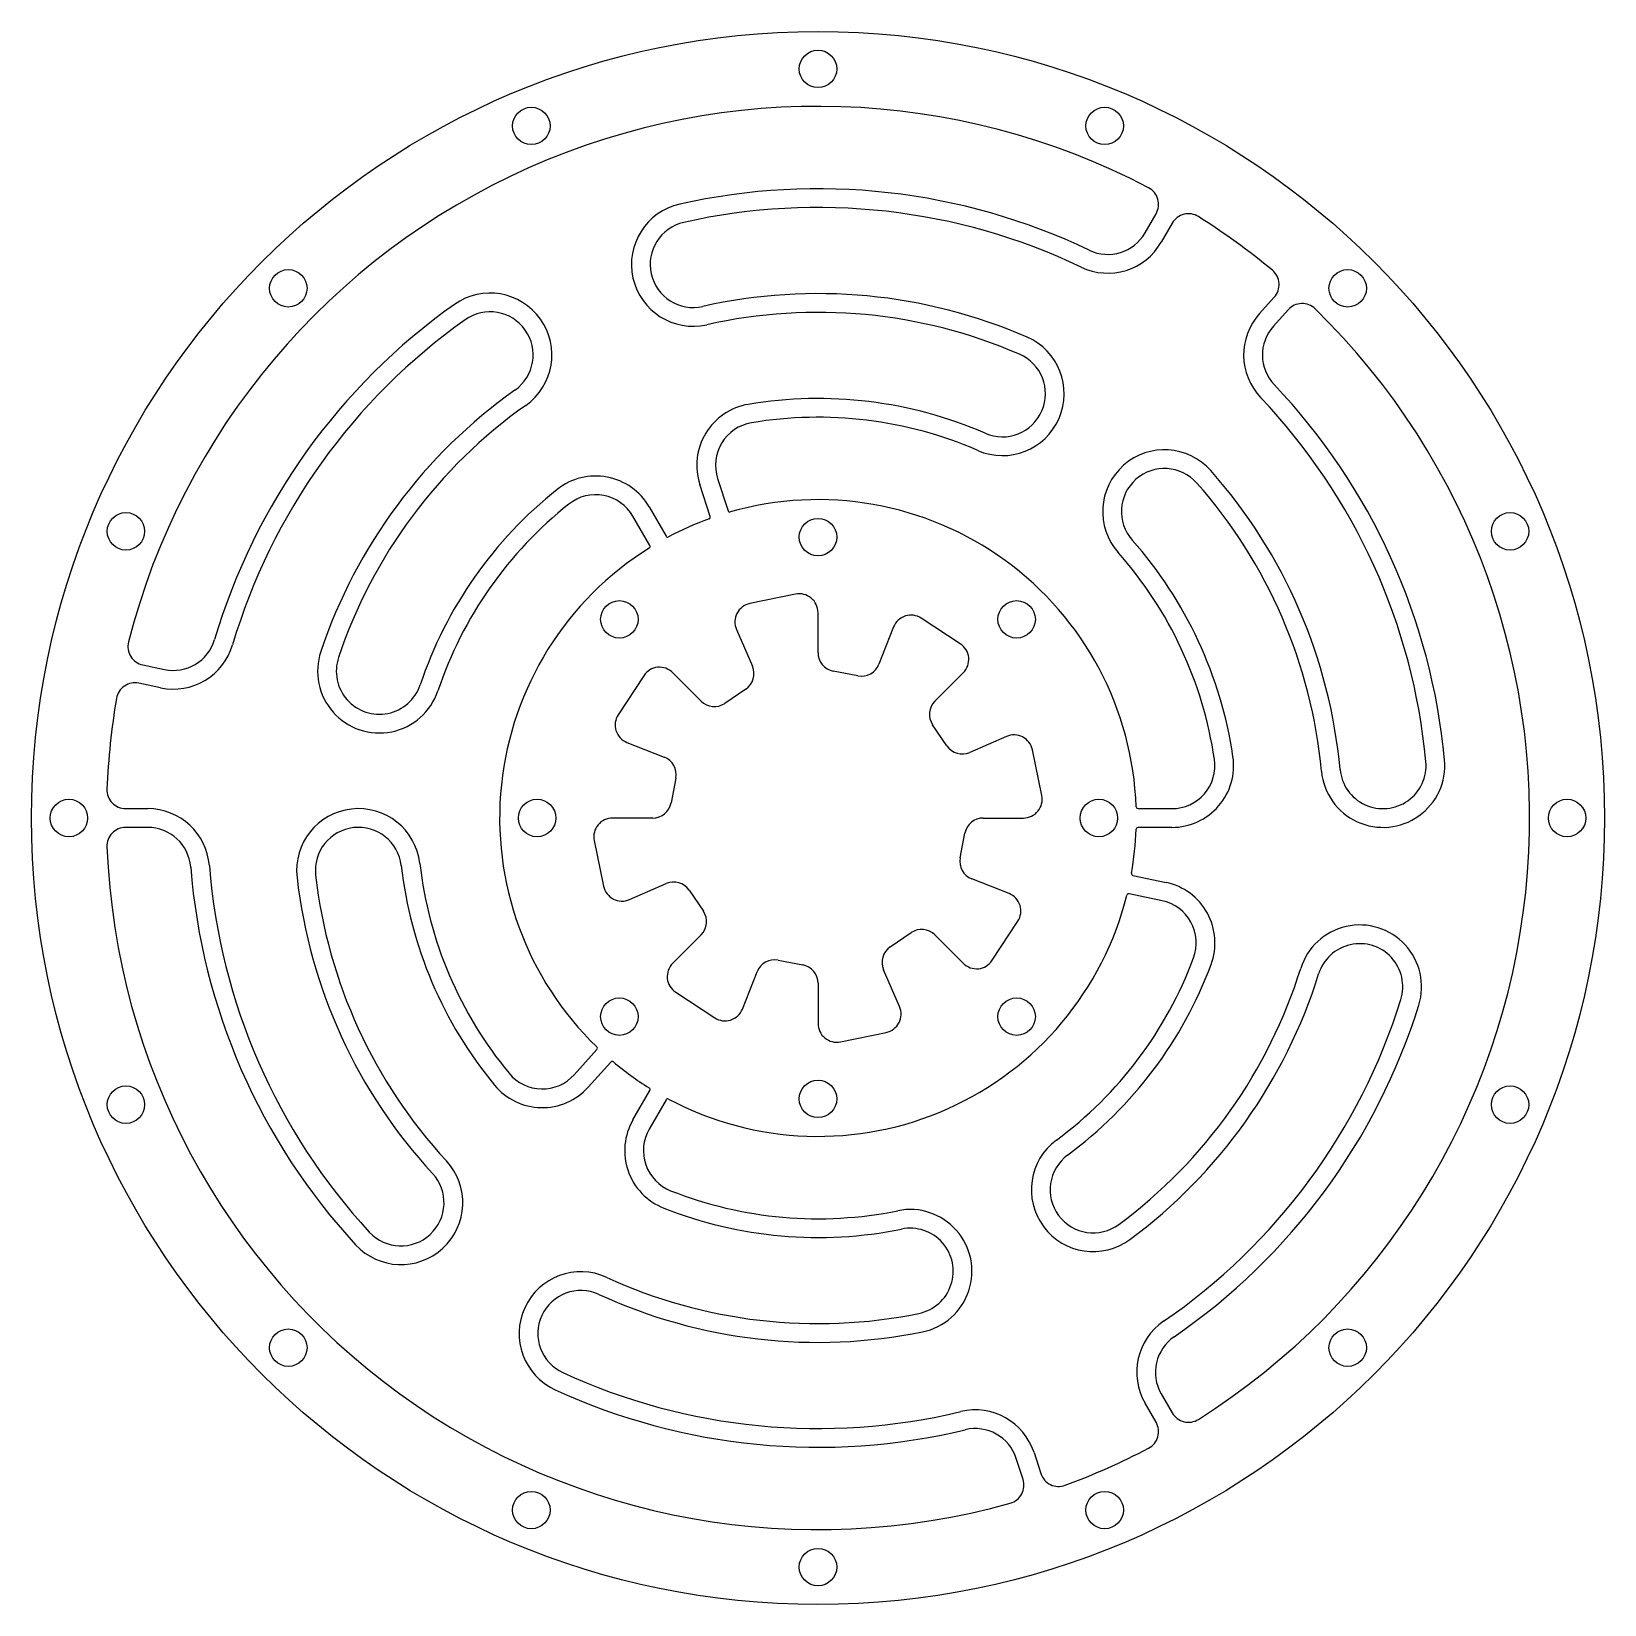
# Model space of a CAD drawing. Header units: metres. Extents: x -42 to 42, y -42 to 42.
import ezdxf

# ---------------------------------------------------------------- set-up
doc = ezdxf.new("R2010")
doc.units = ezdxf.units.M

msp = doc.modelspace()

# ---------------------------------------------------------------- linework, layer by layer
at = {"layer": 'PARAMETRIX'}
for p, q in [((17.4623, 31.2456), (18.0518, 32.2666)), ((18.9178, 31.7666), (18.3283, 30.7456)), ((23.577, 26.9322), (24.3659, 27.8083)), ((25.1091, 27.1392), (24.3202, 26.2631)), ((-5.7565, 16.0985), (-6.314, 17.8144)), ((-5.3629, 18.1234), (-4.8054, 16.4076)), ((-8.9777, 14.5499), (-9.8798, 16.1124)), ((-9.0138, 16.6124), (-8.1117, 15.0499)), ((-1.2028, 11.9509), (-3.6424, 11.4457)), ((0, 8.8273), (0, 10.9717)), ((4.0389, 10.2012), (3.2495, 8.2074)), ((7.6001, 9.3011), (5.5177, 10.6689)), ((-4.3574, 10.0693), (-3.5057, 8.1013)), ((-36.0578, 8.1755), (-34.9046, 7.9304)), ((-9.3011, 7.6001), (-10.6689, 5.5177)), ((-6.2418, 6.2418), (-7.7582, 7.7582)), ((2.1324, 7.5932), (0.8126, 7.845)), ((6.2418, 6.2418), (7.7582, 7.7582)), ((-35.1125, 6.9522), (-36.2657, 7.1973)), ((-3.8614, 6.877), (-4.9726, 6.1219)), ((6.877, 3.8614), (6.1219, 4.9726)), ((10.0693, 4.3574), (8.1013, 3.5057)), ((-10.2012, 4.0389), (-8.2074, 3.2495)), ((11.9509, 1.2028), (11.4457, 3.6424)), ((-7.5932, 2.1324), (-7.845, 0.8126)), ((-36.9696, 0.5), (-35.7906, 0.5)), ((-8.8273, 0), (-10.9717, 0)), ((8.8273, 0), (10.9717, 0)), ((17.0895, 0.5), (18.8936, 0.5)), ((-35.7906, -0.5), (-36.9696, -0.5)), ((7.5932, -2.1324), (7.845, -0.8126)), ((18.8936, -0.5), (17.0895, -0.5)), ((-11.9509, -1.2028), (-11.4457, -3.6424)), ((10.2012, -4.0389), (8.2074, -3.2495)), ((16.82, -3.064), (18.5847, -3.4391)), ((-10.0693, -4.3574), (-8.1013, -3.5057)), ((-6.877, -3.8614), (-6.1219, -4.9726)), ((18.3768, -4.4173), (16.6121, -4.0422)), ((9.3011, -7.6001), (10.6689, -5.5177)), ((-6.2418, -6.2418), (-7.7582, -7.7582)), ((3.8614, -6.877), (4.9726, -6.1219)), ((6.2418, -6.2418), (7.7582, -7.7582)), ((-4.0389, -10.2012), (-3.2495, -8.2074)), ((-2.1324, -7.5932), (-0.8126, -7.845)), ((4.3574, -10.0693), (3.5057, -8.1013)), ((0, -8.8273), (0, -10.9717)), ((-7.6001, -9.3011), (-5.5177, -10.6689)), ((1.2028, -11.9509), (3.6424, -11.4457)), ((-13.0139, -13.7062), (-11.8067, -12.3654)), ((-11.0635, -13.0345), (-12.2707, -14.3753)), ((-9.8798, -16.1124), (-8.9777, -14.5499)), ((-8.1117, -15.0499), (-9.0138, -16.6124)), ((18.3283, -30.7456), (18.9178, -31.7666)), ((18.0518, -32.2666), (17.4623, -31.2456)), ((10.9487, -35.3147), (10.5844, -34.1934)), ((11.5354, -33.8844), (11.8998, -35.0057))]:
    msp.add_line(p, q, dxfattribs=at)
for centre, radius in [((0, 0), 42), ((0, 40), 1), ((-15.3073, 36.9552), 1), ((15.3073, 36.9552), 1), ((-28.2843, 28.2843), 1), ((28.2843, 28.2843), 1), ((-36.9552, 15.3073), 1), ((0, 15), 1), ((36.9552, 15.3073), 1), ((-10.6066, 10.6066), 1), ((10.6066, 10.6066), 1), ((-40, 0), 1), ((-15, 0), 1), ((15, 0), 1), ((40, 0), 1), ((-10.6066, -10.6066), 1), ((10.6066, -10.6066), 1), ((0, -15), 1), ((-36.9552, -15.3073), 1), ((36.9552, -15.3073), 1), ((-28.2843, -28.2843), 1), ((28.2843, -28.2843), 1), ((-15.3073, -36.9552), 1), ((15.3073, -36.9552), 1), ((0, -40), 1)]:
    msp.add_circle(centre, radius, dxfattribs=at)
for centre, radius, start, end in [((0, 0), 38, 62.3234, 165.6766), ((0, 0), 33.6, 64.4733, 102.6978), ((17.1858, 32.7666), 1, 330, 62.3234), ((-6.6602, 29.559), 3.3, 102.6978, 282.6978), ((0, 0), 32.6, 64.4733, 102.6978), ((19.7838, 31.2666), 1, 57.6766, 150), ((0, 0), 38, 50.3234, 57.6766), ((-6.6602, 29.559), 2.3, 102.6978, 282.6978), ((15.4704, 32.3956), 2.3, 244.4733, 330), ((15.4704, 32.3956), 3.3, 244.4733, 330), ((23.6228, 28.4774), 1, 318, 50.3234), ((-17.51, 24.7283), 3.3, 305.3022, 125.3022), ((0, 0), 28, 66.5091, 102.6978), ((0, 0), 33.6, 125.3022, 163.5267), ((-17.51, 24.7283), 2.3, 305.3022, 125.3022), ((0, 0), 27, 66.5091, 102.6978), ((0, 0), 38, 302.3234, 45.6766), ((26.0294, 24.7241), 3.3, 138, 223.5267), ((25.8522, 26.4701), 1, 45.6766, 138), ((0, 0), 32.6, 125.3022, 163.5267), ((26.0294, 24.7241), 2.3, 138, 223.5267), ((9.8455, 22.6529), 3.3, 246.5091, 66.5091), ((9.8455, 22.6529), 2.3, 246.5091, 66.5091), ((0, 0), 28, 125.3022, 161.4909), ((0, 0), 33.6, 5.3022, 43.5267), ((0, 0), 27, 125.3022, 161.4909), ((-3.1755, 18.8342), 3.3, 99.5702, 198), ((0, 0), 22.4, 66.5091, 99.5702), ((0, 0), 32.6, 5.3022, 43.5267), ((-3.1755, 18.8342), 2.3, 99.5702, 198), ((0, 0), 21.4, 66.5091, 99.5702), ((18.5018, 16.3638), 3.3, 41.4909, 221.4909), ((18.5018, 16.3638), 2.3, 41.4909, 221.4909), ((0, 0), 28, 5.3022, 41.4909), ((-11.8717, 14.9624), 3.3, 30, 128.4298), ((0, 0), 27, 5.3022, 41.4909), ((0, 0), 22.4, 128.4298, 161.4909), ((-11.8717, 14.9624), 2.3, 30, 128.4298), ((0, 0), 17, 2.0108, 105.9892), ((0, 0), 21.4, 128.4298, 161.4909), ((0, 0), 17, 110.0108, 117.9892), ((-5.8516, 16.0676), 0.1, 290.0108, 18), ((-4.7103, 16.4385), 0.1, 198, 285.9892), ((0, 0), 17, 122.0108, 225.9892), ((-9.0644, 14.4999), 0.1, 302.0108, 30), ((-8.0251, 15.0999), 0.1, 210, 297.9892), ((0, 0), 22.4, 8.4298, 41.4909), ((0, 0), 21.4, 8.4298, 41.4909), ((-1, 10.9717), 1, 0, 101.7), ((-3.4396, 10.4665), 1, 101.7, 203.4), ((4.9687, 9.8331), 1, 56.7, 158.4), ((-35.8498, 9.1536), 1, 165.6766, 258), ((-34.4264, 10.1801), 3.3, 258, 343.5267), ((-34.4264, 10.1801), 2.3, 258, 343.5267), ((7.0511, 8.4653), 1, 315, 56.7), ((-23.4224, 7.8411), 3.3, 161.4909, 341.4909), ((-23.4224, 7.8411), 2.3, 161.4909, 341.4909), ((1, 8.8273), 1, 180, 259.2), ((-8.4653, 7.0511), 1, 45, 146.7), ((-4.4235, 7.7041), 1, 304.2, 23.4), ((2.3198, 8.5755), 1, 259.2, 338.4), ((-36.4736, 6.2192), 1, 78, 170.3234), ((0, 0), 38, 170.3234, 177.6766), ((-5.5347, 6.9489), 1, 225, 304.2), ((6.9489, 5.5347), 1, 135, 214.2), ((-9.8331, 4.9687), 1, 146.7, 248.4), ((10.4665, 3.4396), 1, 11.7, 113.4), ((7.7041, 4.4235), 1, 214.2, 293.4), ((-8.5755, 2.3198), 1, 349.2, 68.4), ((18.8936, 2.8), 3.3, 270, 8.4298), ((18.8936, 2.8), 2.3, 270, 8.4298), ((30.1703, 2.8), 3.3, 185.3022, 5.3022), ((30.1703, 2.8), 2.3, 185.3022, 5.3022), ((-36.9696, 1.5), 1, 177.6766, 270), ((10.9717, 1), 1, 270, 11.7), ((-35.7906, -2.8), 3.3, 4.4733, 90), ((-24.5408, -2.8), 3.3, 6.5091, 186.5091), ((-10.9717, -1), 1, 90, 191.7), ((-8.8273, 1), 1, 270, 349.2), ((8.8273, -1), 1, 90, 169.2), ((17.0895, 0.6), 0.1, 182.0108, 270), ((-36.9696, -1.5), 1, 90, 182.3234), ((-35.7906, -2.8), 2.3, 4.4733, 90), ((-24.5408, -2.8), 2.3, 6.5091, 186.5091), ((0, 0), 17, 350.0108, 357.9892), ((17.0895, -0.6), 0.1, 90, 177.9892), ((0, 0), 38, 182.3234, 285.6766), ((0, 0), 21.4, 186.5091, 219.5702), ((8.5755, -2.3198), 1, 169.2, 248.4), ((0, 0), 33.6, 184.4733, 222.6978), ((0, 0), 32.6, 184.4733, 222.6978), ((0, 0), 28, 186.5091, 222.6978), ((0, 0), 27, 186.5091, 222.6978), ((0, 0), 22.4, 186.5091, 219.5702), ((16.8408, -2.9662), 0.1, 170.0108, 258), ((-10.4665, -3.4396), 1, 191.7, 293.4), ((-7.7041, -4.4235), 1, 34.2, 113.4), ((0, 0), 17, 242.0108, 345.9892), ((9.8331, -4.9687), 1, 326.7, 68.4), ((16.5913, -4.14), 0.1, 78, 165.9892), ((17.8986, -6.667), 3.3, 339.5702, 78), ((-6.9489, -5.5347), 1, 315, 34.2), ((17.8986, -6.667), 2.3, 339.5702, 78), ((28.9289, -9.0116), 3.3, 342.6978, 162.6978), ((5.5347, -6.9489), 1, 45, 124.2), ((28.9289, -9.0116), 2.3, 342.6978, 162.6978), ((4.4235, -7.7041), 1, 124.2, 203.4), ((0, 0), 21.4, 306.5091, 339.5702), ((-7.0511, -8.4653), 1, 135, 236.7), ((-2.3198, -8.5755), 1, 79.2, 158.4), ((-1, -8.8273), 1, 0, 79.2), ((8.4653, -7.0511), 1, 225, 326.7), ((0, 0), 22.4, 306.5091, 339.5702), ((0, 0), 27, 306.5091, 342.6978), ((0, 0), 28, 306.5091, 342.6978), ((3.4396, -10.4665), 1, 281.7, 23.4), ((0, 0), 32.6, 304.4733, 342.6978), ((0, 0), 33.6, 304.4733, 342.6978), ((-4.9687, -9.8331), 1, 236.7, 338.4), ((1, -10.9717), 1, 180, 281.7), ((-11.881, -12.2985), 0.1, 318, 45.9892), ((-10.9892, -13.1014), 0.1, 50.0108, 138), ((0, 0), 17, 230.0108, 237.9892), ((-14.7231, -12.1672), 3.3, 219.5702, 318), ((-14.7231, -12.1672), 2.3, 219.5702, 318), ((-9.0644, -14.4999), 0.1, 330, 57.9892), ((-8.0251, -15.0999), 0.1, 62.0108, 150), ((-7.022, -17.7624), 3.3, 150, 248.4298), ((-7.022, -17.7624), 2.3, 150, 248.4298), ((14.6953, -19.8529), 3.3, 126.5091, 306.5091), ((-22.2687, -20.5474), 3.3, 222.6978, 42.6978), ((14.6953, -19.8529), 2.3, 126.5091, 306.5091), ((-22.2687, -20.5474), 2.3, 222.6978, 42.6978), ((0, 0), 21.4, 248.4298, 281.4909), ((0, 0), 22.4, 248.4298, 281.4909), ((4.9206, -24.2049), 3.3, 281.4909, 101.4909), ((4.9206, -24.2049), 2.3, 281.4909, 101.4909), ((-12.6603, -27.5283), 3.3, 65.3022, 245.3022), ((0, 0), 27, 245.3022, 281.4909), ((-12.6603, -27.5283), 2.3, 65.3022, 245.3022), ((0, 0), 28, 245.3022, 281.4909), ((20.3202, -29.5956), 3.3, 124.4733, 210), ((20.3202, -29.5956), 2.3, 124.4733, 210), ((0, 0), 32.6, 245.3022, 283.5267), ((0, 0), 33.6, 245.3022, 283.5267), ((8.397, -34.9042), 3.3, 18, 103.5267), ((19.7838, -31.2666), 1, 210, 302.3234), ((8.397, -34.9042), 2.3, 18, 103.5267), ((17.1858, -32.7666), 1, 297.6766, 30), ((0, 0), 38, 290.3234, 297.6766), ((12.8508, -34.6966), 1, 198, 290.3234), ((9.9976, -35.6237), 1, 285.6766, 18)]:
    msp.add_arc(centre, radius, start, end, dxfattribs=at)

doc.saveas('drawing.dxf')
